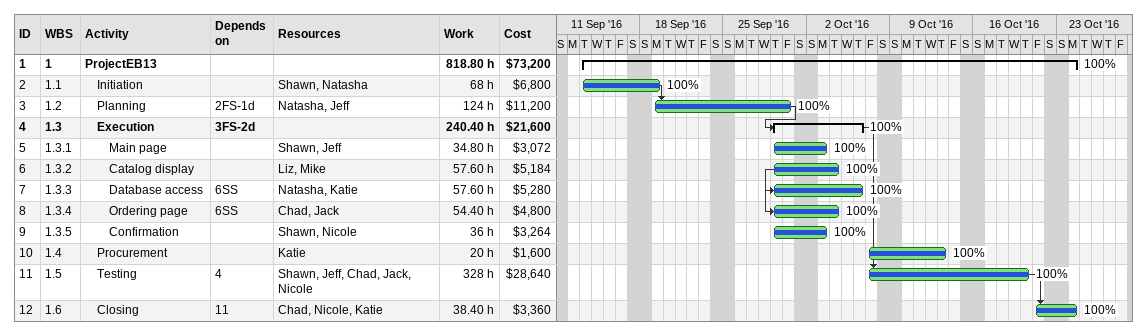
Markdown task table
| ID | WBS | Task | Start | Finish | Predecessors | Resources | % complete | Work (h) | Cost ($) |
|---|---|---|---|---|---|---|---|---|---|
| 1 | 1 | **ProjectEB13** | 2016-09-13 | 2016-10-24 |  |  | 100 | 818.80 | 73200 |
| 2 | 1.1 | Initiation | 2016-09-13 | 2016-09-19 |  | Shawn, Natasha | 100 | 68 | 6800 |
| 3 | 1.2 | Planning | 2016-09-19 | 2016-09-30 | 2FS-1d | Natasha, Jeff | 100 | 124 | 11200 |
| 4 | 1.3 | **Execution** | 2016-09-29 | 2016-10-06 | 3FS-2d |  | 100 | 240.40 | 21600 |
| 5 | 1.3.1 | Main page | 2016-09-29 | 2016-10-03 |  | Shawn, Jeff | 100 | 34.80 | 3072 |
| 6 | 1.3.2 | Catalog display | 2016-09-29 | 2016-10-04 |  | Liz, Mike | 100 | 57.60 | 5184 |
| 7 | 1.3.3 | Database access | 2016-09-29 | 2016-10-06 | 6SS | Natasha, Katie | 100 | 57.60 | 5280 |
| 8 | 1.3.4 | Ordering page | 2016-09-29 | 2016-10-04 | 6SS | Chad, Jack | 100 | 54.40 | 4800 |
| 9 | 1.3.5 | Confirmation | 2016-09-29 | 2016-10-03 |  | Shawn, Nicole | 100 | 36 | 3264 |
| 10 | 1.4 | Procurement | 2016-10-07 | 2016-10-13 |  | Katie | 100 | 20 | 1600 |
| 11 | 1.5 | Testing | 2016-10-07 | 2016-10-20 | 4 | Shawn, Jeff, Chad, Jack, Nicole | 100 | 328 | 28640 |
| 12 | 1.6 | Closing | 2016-10-21 | 2016-10-24 | 11 | Chad, Nicole, Katie | 100 | 38.40 | 3360 |
